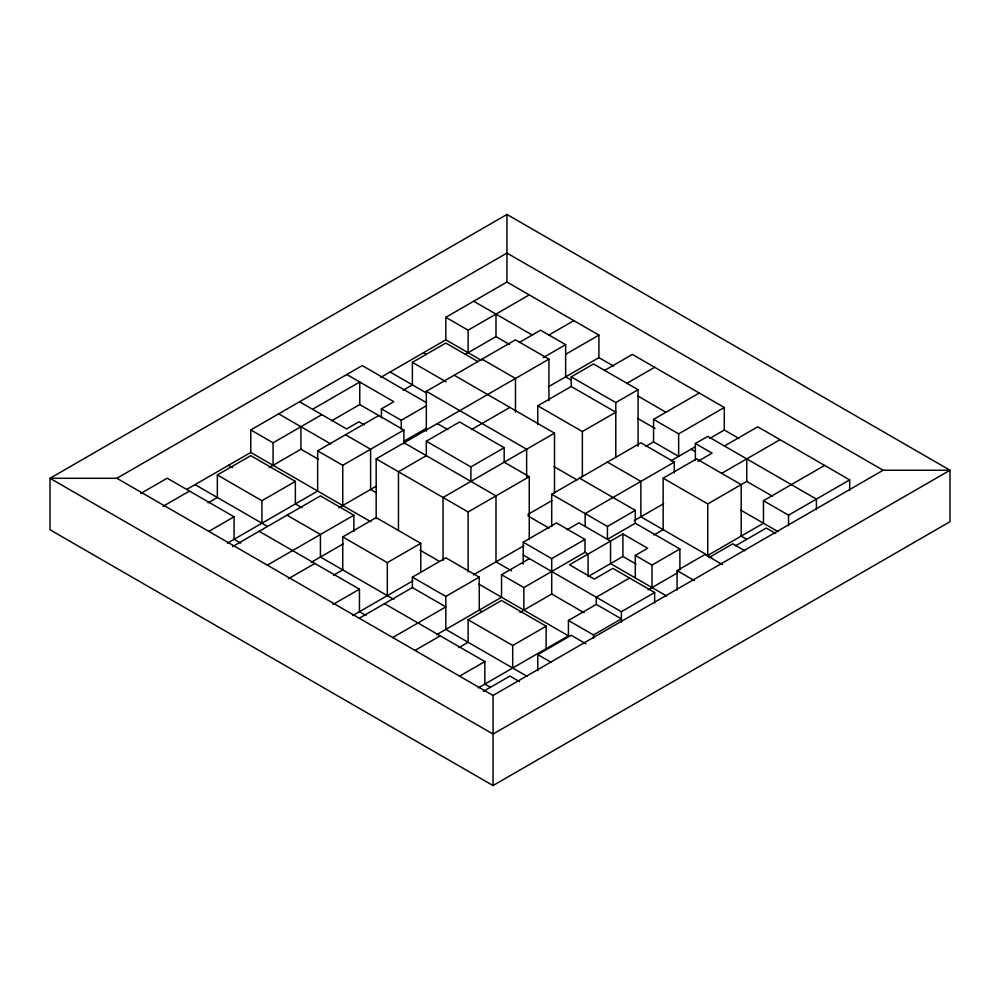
<?xml version="1.0" encoding="UTF-8"?>
<svg xmlns="http://www.w3.org/2000/svg" width="1000" height="1000" viewBox="0 0 1000 1000"><rect width="100%" height="100%" fill="white"/><g stroke="black" fill="none" stroke-linecap="round" stroke-linejoin="round"><path stroke-width="1.5" d="M506.962 214.45L50 478.288L50 529.763L493.038 785.55L950 521.712L950 470.238L506.962 214.45L506.962 282.025L598.913 335.112L598.913 357.625L548.387 386.8M116.875 478.288L506.962 253.062L883.125 470.238L950 470.238L493.038 734.062L50 478.288L116.875 478.288L493.038 695.462L883.125 470.238M140.65 493.512L167.188 478.188L234.062 516.8L234.062 539.325L240.662 543.125M370.825 521.75L250.787 452.45L250.787 429.925L362.238 365.575L426.413 402.625M380.812 377.375L445.825 339.837L445.825 317.312L506.962 282.025M312.538 409.288L359.762 382.025L359.762 404.55L403.875 430.025L403.875 443.938M187.087 489.225L250.787 452.45M162.95 506.375L189.488 491.062M208.062 502.85L217.35 497.488L217.35 474.975L250.787 455.662L295.363 481.4L295.363 503.925L301.962 507.738M250.787 429.925L273.075 442.8L321.825 414.65M403.1 390.25L412.388 384.888L412.388 362.362L445.825 343.062L478.25 361.775M445.825 317.312L468.125 330.188L529.263 294.887M331.625 420.788L359.762 404.55M269.137 467.587L300.938 449.237L318.5 459.375M465.5 354.225L495.988 336.625L509.487 344.425M381.438 417.85L381.438 408.837L393.812 401.688L346.763 374.513M227.425 543.15L317.65 491.062L317.65 450.838L378.787 415.538M426.325 431.2L426.325 391.312L515.487 339.837L548.925 359.15L548.925 400.562M519.338 342.45L540.562 330.188L565.638 344.663L565.638 376.838L570.988 379.925M208.85 531.35L234.062 516.8M217.35 474.975L261.925 500.712L295.363 481.4M381.438 408.837L401.25 420.275L426.463 405.725M548.55 335.225L573.837 320.625M317.65 450.838L342.738 465.325L403.875 430.025M543.088 357.688L565.638 344.663M403.9 441.262L426.463 428.237M376.175 518.7L376.175 458.888L548.925 359.15M232.6 546.6L320.438 495.887L353.875 515.188L353.875 531.7M565.638 354.325L598.913 335.112M398.462 530.037L398.462 471.75L426.325 455.662L426.325 441.188L459.6 421.975L504.175 447.713L504.175 462.2L529.263 476.675L529.263 539.562M471.488 429.588L509.913 407.4M338.8 507.812L375.925 486.375M537.775 424.513L537.775 405.8L582.362 431.538L615.8 412.238L571.213 386.488L571.213 376.838L593.513 363.975L638.088 389.712L638.088 446.262M537.775 405.8L571.213 386.488M267.362 565.138L353.875 515.188M604.4 370.55L632.35 354.412L724.3 407.5L724.3 430.025L739.013 438.512M333.45 575.25L342.738 569.888L342.738 536.9L376.175 517.6L420.75 543.337L420.75 571.825M426.325 441.188L470.9 466.925L504.175 447.713M311.15 562.375L343.175 543.888M288.337 578.775L314.862 563.45M626.7 383.425L654.65 367.287M554.5 492.962L554.5 433.15L443.038 497.488L443.038 560.388M571.213 376.838L615.8 402.575L638.088 389.712M376.175 458.888L468.125 511.975L529.263 476.675M342.738 536.9L387.312 562.65L420.75 543.337M332.912 604.513L359.45 589.188L359.45 611.712L366.05 615.525M724.3 407.5L678.65 433.862L678.65 456.388L653.562 441.9L653.562 419.387L699.225 393.025M551.712 526.587L551.712 494.275L640.875 442.8L674.312 462.1L674.312 472.875M359.312 618.225L412.388 587.575L412.388 577.125L445.825 557.825L479.263 577.125L479.263 610.1L481.887 611.613M352.812 615.538L412.725 580.95M527.962 514.425L551.838 500.637M645.825 446.375L653.562 441.9M523.225 564.062L523.225 542.175L556.5 522.962L584.987 539.412L584.987 552.288L523.85 587.575L501.55 574.712L501.55 597.238L436.538 634.775M695.362 460.025L695.362 443.512L707.75 436.362L816.413 499.1L816.413 509.613M473.425 574.862L523.938 545.7M670.9 460.85L695.025 446.925M709.663 438.475L724.3 430.025M674.312 462.1L585.15 513.575L585.15 526.45M412.388 577.125L445.825 596.425L479.263 577.125M567.062 529.738L578.95 522.875L610.538 541.112L610.538 563.625L666.538 595.962M653.875 535.025L663.162 529.663L663.162 478.188L696.6 458.888L741.188 484.625L741.188 536.1L746.462 539.15M392.75 637.525L445.825 606.888L412.388 587.575M501.55 574.712L529.425 558.625M697.887 461.362L712.087 453.162L695.362 443.512M724.463 446.012L757.738 426.8L849.688 479.888L849.688 490.4M523.225 542.175L551.712 558.625L584.987 539.412M551.712 494.275L607.438 526.45L635.3 510.363L635.3 523.237L679.887 548.975L679.887 569.987M634.237 520.625L663.612 503.675M415.05 650.4L440.25 635.837M458.837 647.638L468.125 642.275L468.125 619.75L501.55 600.45L546.138 626.188L546.138 648.713M635.3 523.237L607.438 539.325L607.438 526.45M721.55 473.438L780.025 439.675M635.3 577.925L635.3 555.413L647.688 548.263L622.913 533.962L569.5 564.8L594.275 579.1L612.85 568.375L654.65 592.5L654.65 603.013M519.913 612.375L551.712 594.012L584.138 612.737M663.162 478.188L707.75 503.925L746.762 481.413L772.425 496.225M635.95 564L622.913 556.475L588.075 576.587L588.075 554.075L584.987 552.288M459.625 676.137L484.837 661.575L484.837 684.1L490.112 687.15M468.125 619.75L512.7 645.487L546.138 626.188M629.562 578.025L596.287 597.238L596.287 604.388L568.425 620.475L568.425 635.837L478.2 687.938M635.3 555.413L652.025 565.062L679.887 548.975M707.75 503.925L707.75 555.413L763.475 523.237L763.475 500.712L824.613 465.412M677.1 590.075L677.1 570.6L704.963 554.513L722.35 564.55M648.062 589.862L677.225 573.025M537.775 670.7L537.775 654.613L571.213 635.3L585.925 643.8M708.938 557.575L732.825 543.787L744.862 550.737M483.375 691.375L509.913 676.062L519.275 681.462M523.225 555.05L621.375 611.712L654.65 592.5M735.5 545.812L766.263 528.062L775.625 533.462M763.475 500.712L788.55 515.188L849.688 479.888M568.425 620.475L593.513 634.95L621.375 618.862L596.287 604.388M598.913 357.625L613.625 366.125M473.688 301.238L532.463 335.163M637.587 395.85L665.95 412.238M653.562 419.387L678.65 433.862M637.587 418.375L655.15 428.512M691.025 449.237L694.887 451.463M482.05 359.15L515.487 378.45L515.487 412.2M445.825 339.837L481.625 360.513M740.512 509.975L778 531.613M423.537 352.713L426.163 354.225M607.438 462.1L640.875 481.4L640.875 516.8L711.712 557.688M454.188 375.238L554.5 433.15M412.388 362.362L446.163 381.863M579.575 478.188L635.3 510.363M426.325 391.312L526.638 449.237L526.638 476.838M390.1 372.013L425.9 392.688M553.987 466.637L576.962 479.9M437.312 423.587L447.8 429.637M677.1 570.6L694.488 580.638M404.038 442.8L495.988 495.887L495.988 561.838L511.55 570.825M527.95 515.95L549.075 528.138M364.263 424.85L358.975 421.8L346.6 428.95L299.538 401.775M345.513 434.75L370.6 449.237L370.6 489.45L375.95 492.537M278.65 413.837L330.662 443.875M420.075 550.188L438.988 561.112M478.825 584.1L568.425 635.837M228.487 465.325L232.425 467.587M537.775 654.613L551.15 662.325M287 515.188L320.438 534.487L320.438 557.013L393.913 599.438M195.05 484.625L267.213 526.275M527.225 676.4L445.825 629.412L445.825 596.425M259.137 531.275L359.45 589.188M384.525 603.663L484.837 661.575M788.55 515.188L788.55 525.7M746.762 458.888L746.762 481.413M652.025 565.062L652.025 587.575M622.913 533.962L622.913 556.475M621.375 611.712L621.375 621.938M615.8 402.575L615.8 457.475M593.513 634.95L593.513 638.025M582.362 431.538L582.362 476.775M551.712 558.625L551.712 594.012M523.85 587.575L523.85 610.1M512.7 645.487L512.7 668.012M495.988 314.1L495.988 336.625M493.038 695.462L493.038 785.55M470.9 466.925L470.9 481.4M468.125 330.188L468.125 352.713M468.125 511.975L468.125 571.788M401.25 420.275L401.25 429.288M387.312 562.65L387.312 595.625M342.738 465.325L342.738 505.538M300.938 426.712L300.938 449.237M273.075 442.8L273.075 465.325M261.925 500.712L261.925 523.237"/></g></svg>
